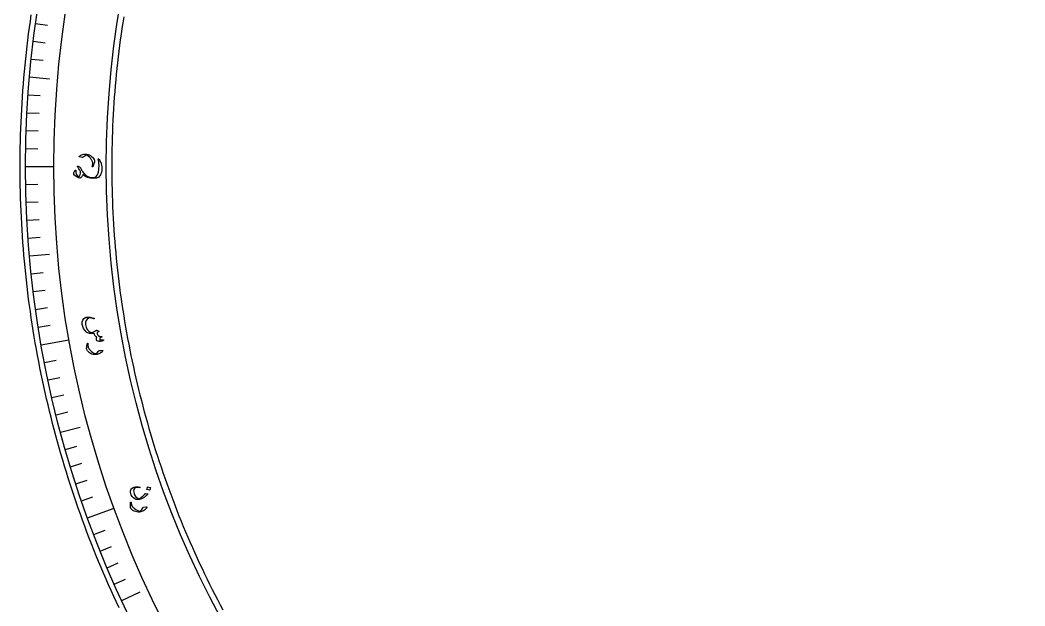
# Model space of a CAD drawing. Header units: millimetres. Extents: x -45 to 45, y -45 to 58.
# Drawn here: x -45 to -1.16, y -19.15 to 6.38 of the extents above; entities that cross this region are included whole.
import ezdxf

# ---------------------------------------------------------------- set-up
doc = ezdxf.new("R2010")
doc.units = ezdxf.units.MM
for name, color, linetype in [('CUT_INNER', 6, 'Continuous'), ('CUT_OUTER', 1, 'Continuous'), ('ENGRAVE', 7, 'Continuous'), ('ENGRAVE_FINE', 8, 'Continuous'), ('TEXT', 5, 'Continuous')]:
    doc.layers.add(name, color=color, linetype=linetype)

msp = doc.modelspace()

# ---------------------------------------------------------------- linework, layer by layer
at = {"layer": 'CUT_INNER'}
msp.add_lwpolyline([(-40.4794, 6.5132), (-40.5186, 6.2647), (-40.5562, 6.0159), (-40.5924, 5.767), (-40.627, 5.5178), (-40.6601, 5.2684), (-40.6917, 5.0188), (-40.7217, 4.7691), (-40.7502, 4.5191), (-40.7771, 4.269), (-40.8026, 4.0187), (-40.8265, 3.7683), (-40.8488, 3.5177), (-40.8696, 3.267), (-40.8889, 3.0161), (-40.9066, 2.7652), (-40.9228, 2.5142), (-40.9375, 2.263), (-40.9506, 2.0118), (-40.9622, 1.7605), (-40.9722, 1.5091), (-40.9807, 1.2577), (-40.9877, 1.0062), (-40.9931, 0.7547), (-40.9969, 0.5031), (-40.9992, 0.2516), (-41, 0), (-40.9992, -0.2516), (-40.9969, -0.5031), (-40.9931, -0.7547), (-40.9877, -1.0062), (-40.9807, -1.2577), (-40.9722, -1.5091), (-40.9622, -1.7605), (-40.9506, -2.0118), (-40.9375, -2.263), (-40.9228, -2.5142), (-40.9066, -2.7652), (-40.8889, -3.0161), (-40.8696, -3.267), (-40.8488, -3.5177), (-40.8265, -3.7683), (-40.8026, -4.0187), (-40.7771, -4.269), (-40.7502, -4.5191), (-40.7217, -4.7691), (-40.6917, -5.0188), (-40.6601, -5.2684), (-40.627, -5.5178), (-40.5924, -5.767), (-40.5562, -6.0159), (-40.5186, -6.2647), (-40.4794, -6.5132), (-40.4386, -6.7614), (-40.3964, -7.0094), (-40.3526, -7.2572), (-40.3073, -7.5046), (-40.2605, -7.7518), (-40.2122, -7.9987), (-40.1624, -8.2453), (-40.111, -8.4916), (-40.0582, -8.7375), (-40.0038, -8.9832), (-39.9479, -9.2284), (-39.8905, -9.4734), (-39.8317, -9.718), (-39.7713, -9.9622), (-39.7094, -10.206), (-39.646, -10.4495), (-39.5812, -10.6926), (-39.5148, -10.9352), (-39.447, -11.1775), (-39.3777, -11.4193), (-39.3068, -11.6607), (-39.2346, -11.9017), (-39.1608, -12.1422), (-39.0855, -12.3822), (-39.0088, -12.6218), (-38.9307, -12.861), (-38.851, -13.0996), (-38.7699, -13.3377), (-38.6873, -13.5754), (-38.6033, -13.8125), (-38.5178, -14.0491), (-38.4309, -14.2852), (-38.3425, -14.5207), (-38.2527, -14.7557), (-38.1614, -14.9901), (-38.0687, -15.224), (-37.9746, -15.4573), (-37.8791, -15.69), (-37.7821, -15.9221), (-37.6837, -16.1537), (-37.5838, -16.3846), (-37.4826, -16.6149), (-37.3799, -16.8446), (-37.2759, -17.0736), (-37.1704, -17.302), (-37.0636, -17.5298), (-36.9553, -17.7568), (-36.8457, -17.9833), (-36.7346, -18.209), (-36.6222, -18.4341), (-36.5084, -18.6584), (-36.3932, -18.8821), (-36.2767, -19.105), (-36.1588, -19.3273)], dxfattribs=at)
at = {"layer": 'CUT_OUTER'}
msp.add_lwpolyline([(-40.6795, -19.24), (-40.7968, -18.99), (-40.9126, -18.7393), (-41.0268, -18.4879), (-41.1394, -18.2359), (-41.2506, -17.9831), (-41.3601, -17.7296), (-41.4681, -17.4755), (-41.5746, -17.2208), (-41.6795, -16.9653), (-41.7828, -16.7093), (-41.8845, -16.4526), (-41.9847, -16.1953), (-42.0833, -15.9374), (-42.1803, -15.6788), (-42.2757, -15.4197), (-42.3695, -15.16), (-42.4617, -14.8998), (-42.5523, -14.639), (-42.6414, -14.3776), (-42.7288, -14.1157), (-42.8146, -13.8532), (-42.8988, -13.5903), (-42.9814, -13.3268), (-43.0623, -13.0628), (-43.1417, -12.7983), (-43.2194, -12.5334), (-43.2955, -12.268), (-43.3699, -12.0021), (-43.4427, -11.7357), (-43.5139, -11.469), (-43.5835, -11.2017), (-43.6514, -10.9341), (-43.7177, -10.6661), (-43.7823, -10.3976), (-43.8453, -10.1288), (-43.9066, -9.8596), (-43.9663, -9.59), (-44.0243, -9.32), (-44.0806, -9.0497), (-44.1353, -8.7791), (-44.1884, -8.5081), (-44.2397, -8.2368), (-44.2895, -7.9652), (-44.3375, -7.6933), (-44.3839, -7.4211), (-44.4286, -7.1486), (-44.4716, -6.8759), (-44.5129, -6.6029), (-44.5526, -6.3296), (-44.5906, -6.0561), (-44.6269, -5.7824), (-44.6616, -5.5085), (-44.6945, -5.2343), (-44.7258, -4.96), (-44.7554, -4.6855), (-44.7833, -4.4108), (-44.8095, -4.1359), (-44.8341, -3.8609), (-44.8569, -3.5857), (-44.8781, -3.3104), (-44.8975, -3.035), (-44.9153, -2.7594), (-44.9314, -2.4838), (-44.9458, -2.208), (-44.9585, -1.9322), (-44.9695, -1.6563), (-44.9788, -1.3804), (-44.9864, -1.1044), (-44.9924, -0.8283), (-44.9966, -0.5522), (-44.9992, -0.2761), (-45, 0), (-44.9992, 0.2761), (-44.9966, 0.5522), (-44.9924, 0.8283), (-44.9864, 1.1044), (-44.9788, 1.3804), (-44.9695, 1.6563), (-44.9585, 1.9322), (-44.9458, 2.208), (-44.9314, 2.4838), (-44.9153, 2.7594), (-44.8975, 3.035), (-44.8781, 3.3104), (-44.8569, 3.5857), (-44.8341, 3.8609), (-44.8095, 4.1359), (-44.7833, 4.4108), (-44.7554, 4.6855), (-44.7258, 4.96), (-44.6945, 5.2343), (-44.6616, 5.5085), (-44.6269, 5.7824), (-44.5906, 6.0561), (-44.5526, 6.3296), (-44.5129, 6.6029)], dxfattribs=at)
at = {"layer": 'ENGRAVE'}
for points in [[(-44.5897, 3.9011), (-43.713, 3.8244)], [(-44.76, 0), (-43.528, 0)], [(-44.5897, -3.9011), (-43.713, -3.8244)], [(-44.08, -7.7725), (-42.8667, -7.5586)], [(-43.2348, -11.5847), (-42.3848, -11.357)], [(-42.0606, -15.3088), (-40.9029, -14.8875)], [(-40.5663, -18.9164), (-39.7688, -18.5445)]]:
    msp.add_lwpolyline(points, dxfattribs=at)
for radius in [44.76, 43.528, 41.24]:
    msp.add_circle((0, 0), radius, dxfattribs=at)
at = {"layer": 'ENGRAVE_FINE'}
for points in [[(-44.3244, 6.2294), (-43.8015, 6.1559)], [(-44.4264, 5.4549), (-43.9023, 5.3905)], [(-44.5148, 4.6787), (-43.9897, 4.6235)], [(-44.651, 3.1223), (-44.1243, 3.0855)], [(-44.6987, 2.3426), (-44.1714, 2.3149)], [(-44.7327, 1.5621), (-44.2051, 1.5437)], [(-44.7532, 0.7812), (-44.2253, 0.772)], [(-44.7532, -0.7812), (-44.2253, -0.772)], [(-44.7327, -1.5621), (-44.2051, -1.5437)], [(-44.6987, -2.3426), (-44.1714, -2.3149)], [(-44.651, -3.1223), (-44.1243, -3.0855)], [(-44.5148, -4.6787), (-43.9897, -4.6235)], [(-44.4264, -5.4549), (-43.9023, -5.3905)], [(-44.3244, -6.2294), (-43.8015, -6.1559)], [(-44.2089, -7.002), (-43.6874, -6.9194)], [(-43.9376, -8.5406), (-43.4193, -8.4399)], [(-43.7819, -9.3061), (-43.2654, -9.1963)], [(-43.6128, -10.0688), (-43.0983, -9.95)], [(-43.4304, -10.8284), (-42.9181, -10.7007)], [(-43.0261, -12.3375), (-42.5185, -12.192)], [(-42.8042, -13.0866), (-42.2993, -12.9322)], [(-42.5693, -13.8316), (-42.0671, -13.6684)], [(-42.3214, -14.5724), (-41.8222, -14.4005)], [(-41.7871, -16.0405), (-41.2941, -15.8513)], [(-41.5007, -16.7674), (-41.0112, -16.5696)], [(-41.2018, -17.4891), (-40.7158, -17.2828)], [(-40.8903, -18.2055), (-40.4079, -17.9908)]]:
    msp.add_lwpolyline(points, dxfattribs=at)
at = {"layer": 'TEXT'}
for points in [[(-42.4163, 0.4178), (-42.4187, 0.4185), (-42.4206, 0.4194), (-42.422, 0.4205), (-42.4229, 0.4218), (-42.4232, 0.4255), (-42.4215, 0.43), (-42.4178, 0.4353), (-42.4122, 0.4415), (-42.3834, 0.4652), (-42.3501, 0.4856), (-42.3125, 0.5027), (-42.2705, 0.5163), (-42.2253, 0.5267), (-42.1808, 0.5329), (-42.137, 0.5348), (-42.0939, 0.5325), (-42.0373, 0.5202), (-41.9831, 0.5004), (-41.9312, 0.4732), (-41.8818, 0.4386), (-41.837, 0.3974), (-41.8007, 0.3506), (-41.7727, 0.298), (-41.7531, 0.2397), (-41.7498, 0.2241), (-41.749, 0.2085), (-41.7506, 0.1929), (-41.7547, 0.1774), (-41.7675, 0.1415), (-41.7794, 0.109), (-41.7904, 0.0801), (-41.8004, 0.0546), (-41.8096, 0.0327), (-41.8177, 0.0145), (-41.825, -0.0001), (-41.8314, -0.0111), (-41.8334, -0.0133), (-41.8354, -0.015), (-41.8373, -0.0159), (-41.8393, -0.0163), (-41.8419, -0.016), (-41.8442, -0.0153), (-41.8465, -0.0141), (-41.8485, -0.0124), (-41.8501, -0.0102), (-41.8508, -0.0075), (-41.8507, -0.0043), (-41.8498, -0.0007), (-41.8438, 0.0216), (-41.8388, 0.043), (-41.8349, 0.0633), (-41.832, 0.0827), (-41.8302, 0.1012), (-41.8294, 0.1191), (-41.8297, 0.1363), (-41.8311, 0.1529), (-41.8337, 0.1695), (-41.8377, 0.1867), (-41.8431, 0.2044), (-41.8499, 0.2227), (-41.8581, 0.2416), (-41.8679, 0.2611), (-41.8793, 0.2811), (-41.8922, 0.3018), (-41.9337, 0.3599), (-41.9788, 0.4099), (-42.0276, 0.4516), (-42.08, 0.4852), (-42.0842, 0.4873), (-42.0892, 0.4885), (-42.0948, 0.4888), (-42.101, 0.488), (-42.1381, 0.4747), (-42.1794, 0.4535), (-42.2249, 0.4244), (-42.2745, 0.3874), (-42.2776, 0.3858), (-42.2804, 0.3848), (-42.2829, 0.3845), (-42.285, 0.3849)], [(-42.654, -0.3351), (-42.6597, -0.3144), (-42.6596, -0.2917), (-42.6535, -0.2672), (-42.6415, -0.2408), (-42.6336, -0.2274), (-42.6256, -0.215), (-42.6176, -0.2038), (-42.6095, -0.1936), (-42.6013, -0.1845), (-42.5932, -0.1764), (-42.5853, -0.1695), (-42.5773, -0.1636), (-42.5696, -0.1597), (-42.5648, -0.1613), (-42.563, -0.1683), (-42.5641, -0.1808), (-42.569, -0.26), (-42.5513, -0.3333), (-42.5113, -0.4006), (-42.4488, -0.4617), (-42.4447, -0.4634), (-42.4405, -0.4632), (-42.4362, -0.4613), (-42.4317, -0.4575), (-42.3962, -0.409), (-42.3728, -0.3567), (-42.3616, -0.3005), (-42.3624, -0.2406), (-42.3646, -0.2298), (-42.3698, -0.2159), (-42.378, -0.1989), (-42.3891, -0.1787), (-42.4116, -0.142), (-42.4314, -0.1096), (-42.4486, -0.0814), (-42.4631, -0.0575), (-42.475, -0.0378), (-42.4842, -0.0225), (-42.4908, -0.0114), (-42.4947, -0.0046), (-42.4978, 0.005), (-42.4951, 0.0102), (-42.4866, 0.011), (-42.4724, 0.0073), (-42.435, -0.007), (-42.4072, -0.0195), (-42.3889, -0.0301), (-42.3802, -0.0389), (-42.3673, -0.066), (-42.3523, -0.0947), (-42.3353, -0.1249), (-42.3161, -0.1567), (-42.2949, -0.19), (-42.2715, -0.2248), (-42.2461, -0.2611), (-42.2186, -0.2989), (-42.1503, -0.3745), (-42.0704, -0.4314), (-41.9789, -0.4696), (-41.8759, -0.4893), (-41.82, -0.4896), (-41.7681, -0.4803), (-41.7203, -0.4612), (-41.6765, -0.4325), (-41.6181, -0.3616), (-41.5786, -0.2578), (-41.5576, -0.1212), (-41.555, 0.0485), (-41.5566, 0.0747), (-41.5588, 0.103), (-41.5617, 0.1332), (-41.5652, 0.1656), (-41.5694, 0.1998), (-41.5744, 0.2359), (-41.5802, 0.2739), (-41.5867, 0.3138), (-41.5874, 0.3207), (-41.587, 0.3258), (-41.5854, 0.3291), (-41.5827, 0.3306), (-41.5694, 0.3241), (-41.5493, 0.2983), (-41.5225, 0.2533), (-41.4888, 0.1891), (-41.4703, 0.1502), (-41.4565, 0.1161), (-41.4474, 0.0869), (-41.4431, 0.0625), (-41.4362, -0.028), (-41.4351, -0.1102), (-41.4398, -0.1841), (-41.4503, -0.2496), (-41.4963, -0.3735), (-41.5706, -0.4612), (-41.6732, -0.5126), (-41.8044, -0.5275), (-41.9425, -0.5144), (-42.0646, -0.4817), (-42.1705, -0.4293), (-42.2603, -0.357), (-42.2811, -0.4047), (-42.3022, -0.4436), (-42.3238, -0.4736), (-42.3458, -0.4948), (-42.3547, -0.5006), (-42.3644, -0.5046), (-42.375, -0.5068), (-42.3864, -0.5072), (-42.4172, -0.503), (-42.4464, -0.4963), (-42.474, -0.4871), (-42.5, -0.4754), (-42.5523, -0.4443), (-42.5954, -0.4106), (-42.6293, -0.3742), (-42.654, -0.3351)], [(-41.3783, -7.5586), (-41.3723, -7.5598), (-41.3677, -7.562), (-41.3646, -7.5651), (-41.363, -7.5691), (-41.3627, -7.5746), (-41.3638, -7.5796), (-41.3663, -7.5839), (-41.3703, -7.5877), (-41.3852, -7.598), (-41.4043, -7.607), (-41.4276, -7.6145), (-41.4553, -7.6207), (-41.5013, -7.6262), (-41.546, -7.6256), (-41.5896, -7.619), (-41.6319, -7.6063), (-41.6424, -7.6012), (-41.651, -7.595), (-41.6576, -7.5878), (-41.6621, -7.5796), (-41.6699, -7.5483), (-41.6705, -7.5132), (-41.6639, -7.4743), (-41.65, -7.4316), (-41.7008, -7.4068), (-41.7376, -7.3732), (-41.7603, -7.3309), (-41.769, -7.2799), (-41.7966, -7.283), (-41.8233, -7.2852), (-41.8491, -7.2865), (-41.874, -7.2868), (-41.8981, -7.2863), (-41.9216, -7.2849), (-41.9445, -7.2826), (-41.9668, -7.2794), (-42.0076, -7.2702), (-42.0465, -7.2548), (-42.0834, -7.2334), (-42.1184, -7.2059), (-42.1816, -7.1381), (-42.2306, -7.0632), (-42.2652, -6.9812), (-42.2855, -6.8923), (-42.2883, -6.7888), (-42.2656, -6.7032), (-42.2174, -6.6354), (-42.1439, -6.5854), (-42.1161, -6.5759), (-42.0824, -6.5698), (-42.0428, -6.5671), (-41.9974, -6.5679), (-41.9471, -6.5726), (-41.894, -6.5821), (-41.8381, -6.5963), (-41.7795, -6.6151), (-41.7757, -6.6167), (-41.7729, -6.619), (-41.7709, -6.622), (-41.7698, -6.6255), (-41.7696, -6.6292), (-41.7701, -6.6326), (-41.7713, -6.6355), (-41.7732, -6.6381), (-41.7763, -6.6401), (-41.7797, -6.6411), (-41.7834, -6.6412), (-41.7875, -6.6403), (-41.8652, -6.617), (-41.9282, -6.6038), (-41.9763, -6.6011), (-42.0097, -6.6087), (-42.0788, -6.6534), (-42.1246, -6.7141), (-42.1469, -6.7906), (-42.1457, -6.8829), (-42.1169, -7.0076), (-42.0674, -7.1089), (-41.9973, -7.1867), (-41.9067, -7.2408), (-41.8547, -7.2316), (-41.8012, -7.2135), (-41.7462, -7.1867), (-41.6897, -7.1512), (-41.6841, -7.147), (-41.6789, -7.1444), (-41.6741, -7.1433), (-41.6697, -7.1438), (-41.654, -7.1483), (-41.6393, -7.1526), (-41.6255, -7.1567), (-41.6127, -7.1607), (-41.601, -7.1645), (-41.5905, -7.1682), (-41.5813, -7.1718), (-41.5734, -7.1752), (-41.57, -7.1774), (-41.5683, -7.18), (-41.5683, -7.1831), (-41.5701, -7.1866), (-41.5716, -7.1886), (-41.574, -7.1913), (-41.5772, -7.1949), (-41.5813, -7.1992), (-41.5863, -7.2043), (-41.5922, -7.2098), (-41.599, -7.2158), (-41.6067, -7.2223), (-41.6214, -7.2354), (-41.632, -7.246), (-41.6382, -7.2543), (-41.6402, -7.2602), (-41.6371, -7.2943), (-41.6255, -7.327), (-41.6052, -7.3581), (-41.5763, -7.3877), (-41.5589, -7.3972), (-41.5318, -7.4048), (-41.495, -7.4105), (-41.4486, -7.4143), (-41.4442, -7.4146), (-41.4402, -7.4161), (-41.4368, -7.4186), (-41.4338, -7.4223), (-41.4316, -7.4258), (-41.4305, -7.4293), (-41.4304, -7.4329), (-41.4312, -7.4365), (-41.4384, -7.4428), (-41.4533, -7.4474), (-41.4759, -7.4502), (-41.5061, -7.4512), (-41.5175, -7.4802), (-41.523, -7.5099), (-41.5226, -7.5405), (-41.5164, -7.5718), (-41.507, -7.5697), (-41.4995, -7.5671), (-41.494, -7.564), (-41.4904, -7.5604), (-41.4871, -7.5565), (-41.4836, -7.5538), (-41.4798, -7.5525), (-41.4758, -7.5524)], [(-41.4034, -8.0234), (-41.4009, -8.0237), (-41.3988, -8.0242), (-41.3973, -8.025), (-41.3961, -8.026), (-41.3951, -8.0296), (-41.3959, -8.0343), (-41.3984, -8.0402), (-41.4027, -8.0474), (-41.4262, -8.0763), (-41.4546, -8.103), (-41.488, -8.1272), (-41.5263, -8.1492), (-41.5684, -8.1687), (-41.6107, -8.1839), (-41.6532, -8.1948), (-41.6958, -8.2013), (-41.7538, -8.2007), (-41.8109, -8.1922), (-41.8673, -8.1757), (-41.9229, -8.1512), (-41.9751, -8.119), (-42.0202, -8.0792), (-42.0582, -8.0319), (-42.089, -7.977), (-42.0953, -7.962), (-42.0991, -7.9464), (-42.1006, -7.9304), (-42.0996, -7.9139), (-42.0939, -7.8754), (-42.0884, -7.8405), (-42.0831, -7.8093), (-42.078, -7.7818), (-42.0731, -7.7581), (-42.0685, -7.7383), (-42.064, -7.7223), (-42.0597, -7.7101), (-42.0582, -7.7075), (-42.0566, -7.7055), (-42.0548, -7.7042), (-42.0529, -7.7035), (-42.0504, -7.7033), (-42.0479, -7.7036), (-42.0455, -7.7044), (-42.0432, -7.7057), (-42.0412, -7.7077), (-42.04, -7.7102), (-42.0395, -7.7134), (-42.0397, -7.7173), (-42.0415, -7.7408), (-42.0425, -7.7631), (-42.0425, -7.7842), (-42.0417, -7.8042), (-42.04, -7.8232), (-42.0373, -7.8413), (-42.0337, -7.8586), (-42.0292, -7.875), (-42.0234, -7.8911), (-42.0162, -7.9076), (-42.0075, -7.9243), (-41.9973, -7.9414), (-41.9855, -7.9587), (-41.9721, -7.9764), (-41.957, -7.9943), (-41.9402, -8.0124), (-41.888, -8.0623), (-41.8337, -8.1031), (-41.7774, -8.1348), (-41.7192, -8.1574), (-41.7146, -8.1587), (-41.7095, -8.1588), (-41.704, -8.1579), (-41.698, -8.1559), (-41.6644, -8.1352), (-41.6283, -8.106), (-41.5896, -8.0682), (-41.5484, -8.022), (-41.5456, -8.0198), (-41.5431, -8.0183), (-41.5407, -8.0175), (-41.5386, -8.0174)], [(-39.4275, -14.2845), (-39.4447, -14.3023), (-39.4629, -14.3202), (-39.4821, -14.3381), (-39.5023, -14.3561), (-39.5238, -14.374), (-39.5468, -14.3918), (-39.5712, -14.4094), (-39.5971, -14.4268), (-39.6232, -14.4432), (-39.6495, -14.4582), (-39.6762, -14.4716), (-39.7031, -14.4836), (-39.7304, -14.4942), (-39.7581, -14.5033), (-39.7862, -14.5111), (-39.8148, -14.5174), (-39.8456, -14.5217), (-39.875, -14.5232), (-39.9031, -14.5216), (-39.9298, -14.5171), (-39.9956, -14.4925), (-40.0545, -14.45), (-40.1063, -14.3895), (-40.1508, -14.3109), (-40.1739, -14.2509), (-40.1847, -14.1949), (-40.1833, -14.1431), (-40.1698, -14.0955), (-40.1452, -14.0547), (-40.1116, -14.0208), (-40.0689, -13.9937), (-40.0173, -13.9735), (-39.9594, -13.9612), (-39.9009, -13.9576), (-39.8418, -13.9626), (-39.7821, -13.9761), (-39.7748, -13.9791), (-39.77, -13.9827), (-39.7678, -13.987), (-39.7681, -13.9921), (-39.7705, -13.9976), (-39.7756, -14.0006), (-39.7832, -14.0013), (-39.7934, -13.9996), (-39.8657, -13.9905), (-39.9265, -13.9948), (-39.9759, -14.0124), (-40.0137, -14.0435), (-40.0383, -14.0848), (-40.0486, -14.1346), (-40.0448, -14.1929), (-40.0266, -14.2596), (-39.9909, -14.3354), (-39.9453, -14.3979), (-39.8898, -14.4471), (-39.8245, -14.483), (-39.8225, -14.4835), (-39.8198, -14.4834), (-39.8165, -14.4827), (-39.8125, -14.4814), (-39.7821, -14.4684), (-39.7484, -14.4487), (-39.7113, -14.4224), (-39.6709, -14.3894), (-39.6509, -14.3719), (-39.6324, -14.3552), (-39.6153, -14.3395), (-39.5999, -14.3246), (-39.586, -14.3106), (-39.5738, -14.2974), (-39.5634, -14.2851), (-39.5547, -14.2735), (-39.55, -14.2678), (-39.5452, -14.2638), (-39.5403, -14.2615), (-39.5354, -14.261), (-39.4305, -14.2647), (-39.4239, -14.2663), (-39.4212, -14.2701), (-39.4224, -14.2761), (-39.4275, -14.2845)], [(-39.3231, -13.9911), (-39.321, -13.9921), (-39.3193, -13.9939), (-39.318, -13.9965), (-39.3171, -14), (-39.3184, -14.0273), (-39.3224, -14.0539), (-39.3289, -14.08), (-39.3381, -14.1055), (-39.3399, -14.1083), (-39.3421, -14.11), (-39.3447, -14.1107), (-39.3476, -14.1103), (-39.4624, -14.0863), (-39.4654, -14.085), (-39.467, -14.0824), (-39.467, -14.0786), (-39.4656, -14.0736), (-39.4643, -14.0693), (-39.4625, -14.0625), (-39.4602, -14.0533), (-39.4574, -14.0416), (-39.4541, -14.0274), (-39.4503, -14.0104), (-39.4461, -13.9907), (-39.4415, -13.9683), (-39.4405, -13.9652), (-39.4391, -13.9633), (-39.4373, -13.9626), (-39.435, -13.9632)], [(-39.4789, -14.8335), (-39.4764, -14.8333), (-39.4743, -14.8335), (-39.4726, -14.834), (-39.4713, -14.8348), (-39.4697, -14.8382), (-39.4697, -14.843), (-39.4712, -14.8492), (-39.4742, -14.857), (-39.4925, -14.8895), (-39.5161, -14.9205), (-39.5449, -14.95), (-39.5791, -14.978), (-39.6173, -15.0043), (-39.6565, -15.0264), (-39.6965, -15.0442), (-39.7375, -15.0578), (-39.7947, -15.0669), (-39.8525, -15.068), (-39.9108, -15.0612), (-39.9697, -15.0463), (-40.0266, -15.0233), (-40.0777, -14.9916), (-40.1231, -14.9513), (-40.1626, -14.9024), (-40.1713, -14.8886), (-40.1777, -14.8739), (-40.1818, -14.8583), (-40.1836, -14.8419), (-40.1844, -14.803), (-40.1848, -14.7677), (-40.1848, -14.736), (-40.1844, -14.7081), (-40.1836, -14.6839), (-40.1823, -14.6636), (-40.1806, -14.6471), (-40.1784, -14.6344), (-40.1773, -14.6315), (-40.1761, -14.6293), (-40.1745, -14.6276), (-40.1728, -14.6267), (-40.1703, -14.626), (-40.1678, -14.6259), (-40.1653, -14.6263), (-40.1628, -14.6273), (-40.1605, -14.6288), (-40.1589, -14.6312), (-40.1579, -14.6342), (-40.1574, -14.6381), (-40.1553, -14.6615), (-40.1525, -14.6837), (-40.149, -14.7046), (-40.1449, -14.7241), (-40.14, -14.7425), (-40.1344, -14.7599), (-40.1279, -14.7764), (-40.1207, -14.7918), (-40.1123, -14.8067), (-40.1025, -14.8217), (-40.0911, -14.8368), (-40.0781, -14.8519), (-40.0636, -14.8671), (-40.0474, -14.8822), (-40.0296, -14.8973), (-40.01, -14.9124), (-39.9501, -14.9529), (-39.8898, -14.984), (-39.829, -15.0058), (-39.7679, -15.0184), (-39.7631, -15.0189), (-39.7581, -15.0182), (-39.7528, -15.0164), (-39.7472, -15.0134), (-39.7176, -14.9874), (-39.6868, -14.9525), (-39.655, -14.9088), (-39.6221, -14.8563), (-39.6198, -14.8537), (-39.6175, -14.8518), (-39.6153, -14.8506), (-39.6132, -14.8502)]]:
    msp.add_lwpolyline(points, close=True, dxfattribs=at)

doc.saveas('drawing.dxf')
